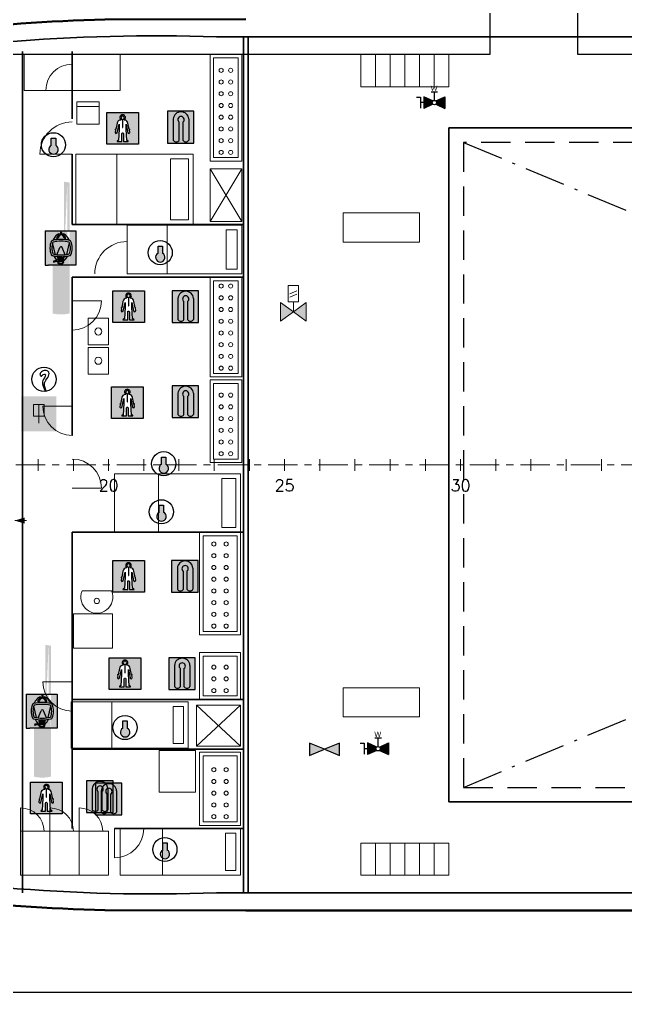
# Model space of a CAD drawing. Header units: millimetres. Extents: x -8500 to 134500, y -68500 to 34500.
# Drawn here: x 10481 to 20812, y -36000 to -19403 of the extents above; entities that cross this region are included whole.
import ezdxf
from ezdxf.enums import TextEntityAlignment as Align

# ---------------------------------------------------------------- set-up
doc = ezdxf.new("R2010")
doc.units = ezdxf.units.MM
for name, pattern in [('CENTER_S', [860, 500, -120, 120, -120]), ('DASHDOT_S', [1150, 700, -200, 50, -200]), ('DASHED_S', [750, 500, -250])]:
    doc.linetypes.add(name, pattern=pattern)
for name, color, linetype, lineweight in [('CENTER', 1, 'CENTER_S', 18), ('DASHDOT', 8, 'DASHDOT_S', 25), ('DASHED', 8, 'DASHED_S', 25), ('DETAIL', 9, 'Continuous', 13), ('DOOR', 4, 'Continuous', 18), ('FRAMES', 7, 'Continuous', 18), ('HULL', 7, 'Continuous', 50), ('STAIR', 6, 'Continuous', 18), ('STRUCT', 7, 'Continuous', 35), ('SYM-FF', 1, 'Continuous', 18), ('SYM-LSA', 3, 'Continuous', 18)]:
    doc.layers.add(name, color=color, linetype=linetype, lineweight=lineweight)
for name, color, linetype in [('dotted', 140, 'Continuous'), ('FIRE LINE', 1, 'Continuous'), ('HATCH', 1, 'Continuous'), ('INER2', 151, 'Continuous'), ('out line', 230, 'Continuous'), ('SYMBOL', 31, 'Continuous'), ('VENT', 210, 'Continuous')]:
    doc.layers.add(name, color=color, linetype=linetype)
doc.styles.add('ARIAL', font='arial.ttf')
doc.styles.add('ROMANS', font='romans.shx')
picture_1 = doc.add_image_def('image1.png', size_in_pixel=(1175, 900))
picture_2 = doc.add_image_def('image2.png', size_in_pixel=(975, 900))
picture_3 = doc.add_image_def('image6.png', size_in_pixel=(4825, 900))

# ---------------------------------------------------------------- blocks, each defined once
blk = doc.blocks.new('FPR-ISOLATING VALVE')
at = {"layer": 'HATCH'}
h = blk.add_hatch(color=256, dxfattribs=at)
h.paths.add_polyline_path([(-0.0008242732792496099, 4.547473508864641e-12), (-0.2817112157435986, 0.11674139412389195), (-0.2817112157435986, -0.1167413941157065)])
h.paths.add_polyline_path([(0.2815098262799438, -0.1167413941157065), (0.2815098262799438, 0.11674139412389195), (-0.0008242732792496099, 4.547473508864641e-12)])
at = {"layer": 'dotted', "color": 6}
for p, q in [((-0.28150982627857957, 0.11674139411752549), (-0.28150982627857957, -0.11674139412389195)), ((-0.000622883812411601, -5.4569682106375694e-12), (-0.28150982627857957, 0.11674139411752549)), ((0.28171121574314384, 0.116741394114797), (-0.000622883812411601, -5.4569682106375694e-12)), ((0.28171121574314384, -0.11674139412389195), (0.28171121574314384, 0.116741394114797)), ((-0.28150982627857957, -0.11674139412389195), (-0.000622883812411601, -5.4569682106375694e-12)), ((-0.000622883812411601, -5.4569682106375694e-12), (0.28171121574314384, -0.11674139412389195))]:
    blk.add_line(p, q, dxfattribs=at)
blk = doc.blocks.new('hyd')
at = {"layer": 'FIRE LINE'}
for color, points in [(1, [(1942.4941264520626, -4114.805223884486), (1942.1215816313452, -4114.633413371204), (1942.1215816313452, -4115.110807162349), (1942.4941264520626, -4114.938996649067, -0.21944488485711), (1942.46328552572, -4114.872110266777, -0.21944488485711)]), (80, [(1942.6083456346882, -4114.805223884486, -0.21944488485711), (1942.6391865610308, -4114.872110266777, -0.21944488485711), (1942.6083456346882, -4114.938996649067), (1942.980890455406, -4115.110807162349), (1942.980890455406, -4114.633413371204)])]:
    blk.add_hatch(color=color, dxfattribs=at).paths.add_polyline_path(points)
at = {"layer": 'dotted', "color": 6}
for p, q in [((1941.8158699973133, -4114.645778329085), (1941.989943849489, -4114.645778329085)), ((1941.989943849489, -4114.645778329085), (1941.989943849489, -4115.098442204468)), ((1942.1220195301576, -4114.633413371204), (1942.1220195301576, -4115.110807162349)), ((1942.494564350875, -4114.805223884486), (1942.1220195301576, -4114.633413371204)), ((1942.4176031565357, -4114.4303997794195), (1942.6857447278403, -4114.4303997794195)), ((1942.5516739421878, -4114.784159749121), (1942.5516739421878, -4114.4303997794195)), ((1942.608783533501, -4114.805223884486), (1942.9813283542185, -4114.633413371204)), ((1942.9813283542185, -4114.633413371204), (1942.9813283542185, -4115.110807162349)), ((1942.1086307871724, -4114.872110266777), (1941.989943849489, -4114.872110266777)), ((1942.494564350875, -4114.938996649067), (1942.1220195301576, -4115.110807162349)), ((1942.608783533501, -4114.938996649067), (1942.9813283542185, -4115.110807162349))]:
    blk.add_line(p, q, dxfattribs=at)
blk.add_circle((1942.5516739421878, -4114.872110266777), 0.08795051765538, dxfattribs=at)
at = {"layer": 'dotted', "color": 6, "style": 'ARIAL'}
blk.add_text('W', height=0.21216298119703, dxfattribs=at).set_placement((1942.4003134924624, -4114.387960273903))
blk = doc.blocks.new('FPR-WATER FIRE HYDRANT')
at = {"layer": 'VENT', "color": 2, "xscale": 0.45989954711139, "yscale": 0.45989954711139}
blk.add_blockref('hyd', (-893.3082360707331, 1892.371378048837), dxfattribs=at)
blk = doc.blocks.new('ES')
at = {"layer": 'INER2'}
h = blk.add_hatch(color=80, dxfattribs=at)
h.paths.add_polyline_path([(-2246.8132869839164, -1004.015652249382), (-2247.4613667942763, -1004.015652249382), (-2247.4613667942763, -1004.11021642055, -0.74587843385225), (-2247.40022800027, -1004.3232297269955), (-2247.3805776743275, -1004.3232297269955, -0.3963028580584), (-2247.251636437758, -1004.4567811892465), (-2247.1970118179283, -1004.7164246281752), (-2247.1732636601455, -1004.6979608155606), (-2247.1732636601455, -1004.7164246281753), (-2247.1811797166515, -1004.7428015027232), (-2247.1699807873765, -1004.8256422713201, -0.21397488306622), (-2247.177677302809, -1004.8516978448869), (-2247.1996505034303, -1004.8773235642112), (-2247.2390756870955, -1004.8586555330896, -0.17313174586296), (-2247.2548632000753, -1004.8428776606044), (-2247.323565897854, -1004.4974965698581), (-2247.323565897854, -1004.6926854423755), (-2247.2935978845176, -1005.1674691885501), (-2247.2661041610095, -1005.1674691885501, -0.4142135623731), (-2247.2329081473094, -1005.2006652022501), (-2247.2329081473094, -1005.2043968094683), (-2247.4281707805762, -1005.2043968094683), (-2247.4281707805762, -1004.878867325867, 0.41421356237306), (-2247.4613667942763, -1004.8456713121669), (-2247.4613667942763, -1005.3118118701013), (-2246.8132869839164, -1005.3118118701013)])
h.paths.add_polyline_path([(-2247.544369686406, -1004.3232297269955), (-2247.5247193604637, -1004.3232297269955, -0.7533561328392), (-2247.4613667942763, -1004.11021642055), (-2247.4613667942763, -1004.015652249382), (-2248.109446604636, -1004.015652249382), (-2248.109446604636, -1005.3118118701013), (-2247.4613667942763, -1005.3118118701013), (-2247.4613667942763, -1004.8457452103199, 0.43389836650549), (-2247.4967765801575, -1004.878867325867), (-2247.4967765801575, -1005.2043968094683), (-2247.6920392134243, -1005.2043968094683), (-2247.6920392134243, -1005.2006652022502, -0.41421356237453), (-2247.6588431997243, -1005.1674691885501), (-2247.631349476216, -1005.1674691885501), (-2247.6013814628795, -1004.6926854423754), (-2247.6013814628795, -1004.4974965698582), (-2247.686052532211, -1004.8535843784114), (-2247.7361875332786, -1004.8773235642112), (-2247.7678517417, -1004.8403959389817), (-2247.7546583200574, -1004.7428015027232), (-2247.7625743765634, -1004.7164246281753), (-2247.7625743765634, -1004.6979608155606), (-2247.7388262187806, -1004.7164246281752), (-2247.690321892294, -1004.4567811892465, -0.37187490644706)])
h.paths.add_polyline_path([(-2247.4613667942763, -1004.1546057987315, 0.96127593022853), (-2247.469194435545, -1004.2967144939998), (-2247.469194435545, -1004.6320186270351), (-2247.4613667942763, -1004.6320186270351)])
h.paths.add_polyline_path([(-2247.4613667942763, -1004.1546057987315), (-2247.4613667942763, -1004.6320186270351), (-2247.455752925189, -1004.6320186270351), (-2247.455752925189, -1004.2967144939998, 0.94643379716991)])
at = {"layer": 'dotted', "color": 6}
blk.add_line((-2247.690278011354, -1005.203320252697), (-2247.4950153780874, -1005.203320252697), dxfattribs=at)
blk.add_lwpolyline([(-2248.107685402566, -1005.31073531333), (-2248.107685402566, -1004.0145756926107), (-2246.8115257818463, -1004.0145756926107), (-2246.8115257818463, -1005.31073531333)], close=True, dxfattribs=at)
for points in [[(-2247.19788930136, -1004.8762470074399), (-2247.175916100739, -1004.8506212881158, 0.21397488306644), (-2247.1682195853064, -1004.8245657145488), (-2247.1794185145814, -1004.7417249459519), (-2247.1715024580753, -1004.7153480714039), (-2247.1715024580753, -1004.6968842587893), (-2247.195250615858, -1004.7153480714039), (-2247.249875235688, -1004.4557046324752, 0.39630285805848), (-2247.3788164722578, -1004.3221531702242), (-2247.3984667982, -1004.3221531702242, 3.42222312236389), (-2247.5229581583935, -1004.3221531702242), (-2247.542608484336, -1004.3221531702242, 0.37187490644685), (-2247.6885606902238, -1004.4557046324752), (-2247.7370650167104, -1004.7153480714039), (-2247.7608131744933, -1004.6968842587893), (-2247.7608131744933, -1004.7153480714039), (-2247.7528971179872, -1004.7417249459519), (-2247.7660905396297, -1004.8393193822105), (-2247.7344263312084, -1004.8762470074399), (-2247.6842913301407, -1004.8525078216401), (-2247.5996202608094, -1004.4964200130869), (-2247.5996202608094, -1004.6916088856041), (-2247.629588274146, -1005.1663926317788), (-2247.657081997654, -1005.1663926317788, 0.4142135623731), (-2247.690278011354, -1005.1995886454788), (-2247.690278011354, -1005.203320252697), (-2247.4950153780874, -1005.203320252697), (-2247.4950153780874, -1004.8777907690957, -0.41421356237311), (-2247.4618193643873, -1004.8445947553956), (-2247.459605592206, -1004.8445947553956, -0.41421356237308), (-2247.426409578506, -1004.8777907690957), (-2247.426409578506, -1005.203320252697), (-2247.2311469452393, -1005.203320252697), (-2247.2311469452393, -1005.1995886454788, 0.4142135623731), (-2247.2643429589393, -1005.1663926317788), (-2247.2918366824474, -1005.1663926317788), (-2247.321804695784, -1004.6916088856041), (-2247.321804695784, -1004.4964200130869), (-2247.253101998005, -1004.8418011038331, 0.17313174586298), (-2247.2373144850253, -1004.8575789763183)], [(-2247.4539917231186, -1004.6309420702638), (-2247.4539917231186, -1004.2956379372285, 21.14603103497981), (-2247.467433233475, -1004.2956379372285), (-2247.467433233475, -1004.6309420702638)]]:
    blk.add_lwpolyline(points, format="xyb", close=True, dxfattribs=at)
blk = doc.blocks.new('FPR-IMMERSION SUIT')
at = {"layer": 'dotted', "color": 1, "xscale": 0.45989954711139, "yscale": 0.45989954711139}
blk.add_blockref('ES', (1033.606059751016, 462.044147819528), dxfattribs=at)
blk = doc.blocks.new('RELIEF_VALVE')
at = {"true_color": 0xe1232d}
h = blk.add_hatch(color=7, dxfattribs=at)
h.dxf.hatch_style = 1
h.paths.add_polyline_path([(-220, 30), (0, -130), (-220, -290)])
at = {"true_color": 0x6eb432}
h = blk.add_hatch(color=7, dxfattribs=at)
h.dxf.hatch_style = 1
h.paths.add_polyline_path([(220, 30), (0, -130), (220, -290)])
for p, q in [((-60, 180), (60, 230)), ((-60, 120), (60, 170)), ((0, -130), (0, 40))]:
    blk.add_line(p, q)
for points in [[(-90, 40), (90, 40), (90, 320), (-90, 320)], [(-220, 30), (0, -130), (-220, -290)], [(220, 30), (0, -130), (220, -290)]]:
    blk.add_lwpolyline(points, close=True)
blk = doc.blocks.new('heat detector')
at = {"layer": 'INER2'}
blk.add_hatch(color=242, dxfattribs=at).paths.add_polyline_path([(3383.5605160263844, -6499.3408005368565), (3383.5605160263844, -6499.132738803819), (3383.4313646197957, -6499.132738803819), (3383.4313646197957, -6499.342690502762, 4.00236905426871)])
at = {"layer": 'INER2', "color": 240}
blk.add_lwpolyline([(3383.4313646197957, -6499.342690502762), (3383.4313646197957, -6499.132738803819), (3383.5605160263844, -6499.132738803819), (3383.5605160263844, -6499.3408005368565)], dxfattribs=at)
at = {"layer": 'INER2', "color": 7}
blk.add_circle((3383.4953178791966, -6499.325617347051), 0.35153865267121, dxfattribs=at)
at = {"layer": 'INER2', "color": 240}
blk.add_arc((3383.4977133554025, -6499.462906233059), 0.13730978307247, 118.89491751812581, 62.78186392625075, dxfattribs=at)
blk = doc.blocks.new('FPR-TEMPERATURE DETECTOR')
at = {"layer": 'INER2', "color": 3, "xscale": 0.64519499421843, "yscale": 0.64519499421843}
blk.add_blockref('heat detector', (-2183.0142420571533, 4193.332354107924), dxfattribs=at)
blk = doc.blocks.new('LJ')
at = {"layer": 'dotted'}
blk.add_hatch(color=51, dxfattribs=at).paths.add_polyline_path([(-2247.773030828383, -989.9803595086174), (-2247.773030828383, -990.8477617856424, 0.55707684711611), (-2247.526595430245, -990.8477617856423), (-2247.526595430245, -990.1147350645149, -3.32216852487767), (-2247.383562662109, -990.1147350645149), (-2247.383562662109, -990.8477617856425, 0.5570768471147), (-2247.1371272639713, -990.8477617856424), (-2247.1371272639713, -989.9803595086174, 0.92057036319482)])
at = {"layer": 'out line'}
h = blk.add_hatch(color=80, dxfattribs=at)
h.paths.add_polyline_path([(-2248.0067055316404, -990.9656272401186), (-2246.926420331418, -990.9656272401186), (-2246.926420331418, -989.6672839523537), (-2248.0067055316404, -989.6672839523537)])
h.paths.add_polyline_path([(-2247.1371272639713, -989.9803595086156), (-2247.1371272639713, -990.8477617856428, -0.55707684711471), (-2247.383562662109, -990.8477617856431), (-2247.383562662109, -990.114735064515, 3.3221685248738), (-2247.526595430245, -990.114735064515), (-2247.526595430245, -990.8477617856425, -0.55707684711616), (-2247.773030828383, -990.8477617856428), (-2247.773030828383, -989.9803595086197, -0.92057036319669)])
at = {"layer": 'dotted', "color": 6}
for p, q in [((-2246.9246591293477, -989.6662073955823), (-2248.00494432957, -989.6662073955823)), ((-2248.00494432957, -989.6662073955823), (-2248.00494432957, -990.9645506833472)), ((-2247.771269626313, -989.9792829518461), (-2247.771269626313, -990.8466852288714)), ((-2247.135366061901, -989.9792829518462), (-2247.135366061901, -990.8466852288714)), ((-2246.9246591293477, -990.9645506833472), (-2246.9246591293477, -989.6662073955823)), ((-2247.5248342281748, -990.8466852288714), (-2247.5248342281748, -990.1136585077436)), ((-2247.381801460039, -990.1136585077436), (-2247.381801460039, -990.8466852288714)), ((-2248.00494432957, -990.9645506833472), (-2246.9246591293477, -990.9645506833472))]:
    blk.add_line(p, q, dxfattribs=at)
for centre, radius, start, end in [((-2247.453317844107, -990.0056272770282), 0.31904131280642, 4.736500151010394, 175.26349984898943), ((-2247.453317844107, -990.0056272770282), 0.12955824944799, 303.50445198960375, 236.4955480103963), ((-2247.648051927244, -990.7704130031625), 0.14491395301503, 211.7576655662388, 328.2423344337807), ((-2247.25858376097, -990.7704130031625), 0.14491395301503, 211.7576655662388, 328.2423344337807)]:
    blk.add_arc(centre, radius, start, end, dxfattribs=at)
blk = doc.blocks.new('FPR-LIFE JAKET')
at = {"layer": 'dotted', "color": 51, "xscale": 0.45989954711139, "yscale": 0.45989954711139}
blk.add_blockref('LJ', (1033.6084494521851, 455.4458418716804), dxfattribs=at)
blk = doc.blocks.new('SM')
at = {"layer": 'dotted', "color": 6}
blk.add_circle((1942.5325806361307, -4084.514457032131), 0.49662462791836, dxfattribs=at)
blk.add_spline([(1942.6248208923616, -4085.002440388599), (1942.5568177737118, -4084.662778699081), (1942.6839715451215, -4084.4363982524883), (1942.7304916691023, -4084.228624210491), (1942.6219450761405, -4084.1572988707867), (1942.463778070265, -4084.188309702866), (1942.3645356109432, -4084.3216571799785), (1942.4079543570601, -4084.3836793173814), (1942.4978926826439, -4084.3247584051587), (1942.5816282524506, -4084.303050775381), (1942.575425496625, -4084.380578565452), (1942.4699808260411, -4084.61626221434), (1942.589717488584, -4085.007783902618)], degree=3, dxfattribs=at)
blk = doc.blocks.new('FPR-SMOKE DETECTOR')
at = {"layer": 'VENT', "color": 6, "xscale": 0.45989954711139, "yscale": 0.45989954711139}
blk.add_blockref('SM', (-893.3698540836758, 1878.466348959002), dxfattribs=at)
blk = doc.blocks.new('EEB DEVICE')
h = blk.add_hatch(color=102)
h.paths.add_polyline_path([(-2246.729073188901, -957.2061203680945), (-2247.9937324830275, -957.2061203680945), (-2247.9937324830275, -958.6056598425226), (-2247.8520016584357, -958.6056598425226), (-2246.870804013493, -958.6056598425226), (-2246.729073188901, -958.6056598425226)])
edge = h.paths.add_edge_path()
edge.add_arc((-2247.335767995813, -959.0911182871085), 1.53459243684203, 282.79739040739724, 283.4390336247245, ccw=False)
edge.add_arc((-2246.9938925742294, -957.6603997396229), 0.06359469177158, 283.43903362472395, 336.9607639397708, ccw=False)
edge.add_arc((-2247.5804397467796, -957.9098484192151), 0.70098172441078, 336.96076393977023, 360.0000000000025, ccw=False)
edge.add_arc((-2247.5804397467796, -957.9098484192151), 0.70098172441082, 359.99999999999505, 383.0392360602262, ccw=False)
edge.add_arc((-2246.9938925742294, -958.1592970988073), 0.06359469177156, 23.03923606022596, 76.56096637527571, ccw=False)
edge.add_arc((-2247.335767995813, -956.7285785513216), 1.53459243684211, 76.56096637527628, 80.34324937504033, ccw=False)
edge.add_arc((-2247.555854913477, -958.0243740291675), 0.52452377366613, 24.444299424322367, 51.12238116103026, ccw=False)
edge.add_arc((-2247.240939613617, -958.4149649400691), 0.0227938605005, 51.12238116108472, 129.73854407914072, ccw=False)
at = {"layer": 'SYMBOL'}
h = blk.add_hatch(color=256, dxfattribs=at)
edge = h.paths.add_edge_path()
edge.add_arc((-2247.335767995813, -956.7285785513216), 1.53459243684211, 80.34324937504033, 85.31085845887765, ccw=False)
edge.add_line((-2247.2103156340963, -958.2580345500847), (-2247.217104652558, -958.2986131010559))
h = blk.add_hatch(color=256, dxfattribs=at)
edge = h.paths.add_edge_path()
edge.add_arc((-2247.671365519188, -957.9089930004099), 0.74507444926159, 24.95461004266117, 41.068934580699896)
edge.add_arc((-2247.335767995813, -957.6106975778164), 0.29612364767265, 40.214770035336024, 72.77976646666477)
edge.add_arc((-2247.2528616369996, -957.3432048441417), 0.01607753200519, 72.77976646680227, 239.3660508126637)
edge.add_arc((-2247.3805481030136, -957.558819184461), 0.2345085357527, 300.6339491873037, 346.12015058296214, ccw=False)
edge.add_arc((-2247.1758203891695, -957.5082306019593), 0.02362316050052, 346.12015058294435, 523.1967252545882, ccw=False)
edge.add_arc((-2247.4229306302777, -957.5828529937057), 0.2345085357527, 16.803274745441716, 57.727148515621934)
edge.add_arc((-2247.275961669045, -957.3501270131974), 0.04073909378925, 122.2728514843584, 179.99999999999983, ccw=False)
edge.add_line((-2247.3167007628344, -957.3501270131974), (-2247.3167007628344, -957.2669733978765))
edge.add_arc((-2247.3280745401607, -957.2669733978765), 0.01137377732613, 0, 90.0000000000002)
edge.add_line((-2247.3280745401607, -957.2555996205505), (-2247.3434614514654, -957.2555996205505))
edge.add_arc((-2247.3434614514654, -957.2669733978765), 0.01137377732613, 90.0000000000002, 179.99999999999983)
edge.add_line((-2247.3548352287917, -957.2669733978765), (-2247.3548352287917, -957.3501270131974))
edge.add_arc((-2247.3955743225806, -957.3501270131974), 0.04073909378925, 360.0000000000002, 417.7271485156336, ccw=False)
edge.add_arc((-2247.248605361348, -957.5828529937057), 0.2345085357527, 122.27285148437676, 163.1967252545604)
edge.add_arc((-2247.4957156024566, -957.5082306019593), 0.02362316050052, 16.80327474543543, 193.87984941705508, ccw=False)
edge.add_arc((-2247.2909878886126, -957.558819184461), 0.2345085357527, 193.87984941703792, 239.3660508126964, ccw=False)
edge.add_arc((-2247.418674354626, -957.3432048441417), 0.01607753200519, 300.6339491873363, 467.2202335333135)
edge.add_arc((-2247.335767995813, -957.6106975778164), 0.29612364767265, 107.22023353334137, 139.78522996467353)
edge.add_arc((-2247.0001704724377, -957.9089930004099), 0.74507444926159, 138.93106541930393, 155.0453899573398)
edge.add_arc((-2247.335767995813, -959.0911182871085), 1.53459243684204, 257.2026095926274, 269.99999999999886, ccw=False)
edge.add_arc((-2247.335767995813, -959.0911182871085), 1.53459243684204, 270.0000000000023, 282.79739040737377, ccw=False)
h = blk.add_hatch(color=256, dxfattribs=at)
h.paths.add_polyline_path([(-2247.504467398697, -958.1805210944066, 0.02892559101859), (-2247.335767995813, -958.190288726751, 0.02892559101859), (-2247.167068592929, -958.1805210944066), (-2247.28907074226, -957.8874060460555, 0.66693782754979), (-2247.3824652493663, -957.8874060460555)])
h.paths.add_polyline_path([(-2247.683686753366, -957.7016527789642, 0.08466654534409), (-2247.7191957078444, -957.9098484192151, 0.09898624950584), (-2247.670912190826, -958.1513487384926, 0.0174549215269), (-2247.5708491924847, -958.1712612842623)])
h.paths.add_polyline_path([(-2246.9523402837813, -957.9098484192151, 0.08466654534965), (-2246.987849238256, -957.7016527789478), (-2247.1006867991414, -958.1712612842622, 0.01745492152621), (-2247.0006238008036, -958.1513487384935, 0.09898624950676)])
at = {"layer": 'dotted', "color": 6}
for p, q in [((-2247.9925595030977, -957.20636956467), (-2246.7279002089713, -957.20636956467)), ((-2247.9925595030977, -957.20636956467), (-2247.9925595030977, -958.6059090390982)), ((-2247.353662248862, -957.267222594452), (-2247.353662248862, -957.3503762097729)), ((-2247.3422884715355, -957.255848817126), (-2247.326901560231, -957.255848817126)), ((-2247.3155277829046, -957.267222594452), (-2247.3155277829046, -957.3503762097729)), ((-2246.7279002089713, -957.20636956467), (-2246.7279002089713, -958.6059090390982)), ((-2247.569676212555, -958.1715104808378), (-2247.6825137734363, -957.7019019755397)), ((-2247.0995138192116, -958.1715104808378), (-2246.98667625833, -957.7019019755397)), ((-2247.5032944187674, -958.1807702909821), (-2247.3812922694365, -957.887655242631)), ((-2247.165895612999, -958.1807702909821), (-2247.28789776233, -957.887655242631)), ((-2247.9925595030977, -958.6059090390982), (-2247.850828678506, -958.6059090390982)), ((-2246.869631033563, -958.6059090390982), (-2247.850828678506, -958.6059090390982)), ((-2247.469304593274, -958.2903686579567), (-2247.468972803402, -958.2575254150094)), ((-2247.4690122706293, -958.3248169628489), (-2247.469098136449, -958.3146982396249)), ((-2247.4686462732175, -958.3679473553668), (-2247.4687345955895, -958.3575391435841)), ((-2247.4682533888135, -958.4142462034646), (-2247.4683507968525, -958.4027673054563)), ((-2247.2305131877724, -958.4063868430444), (-2247.2316195314734, -958.4145450558475)), ((-2247.2260712068196, -958.3736315375162), (-2247.224728430022, -958.3637298597157)), ((-2247.221477266895, -958.3311272515277), (-2247.221477266895, -958.3207433004932)), ((-2247.2159316726284, -958.2988622976314), (-2247.2091426541665, -958.2582837466603)), ((-2246.7279002089713, -958.6059090390982), (-2246.869631033563, -958.6059090390982))]:
    blk.add_line(p, q, dxfattribs=at)
for points in [[(-2247.7349926300085, -958.1844348028033, 0.23787273474604), (-2247.6912505159085, -958.2213996227208, 0.05870614899975), (-2247.334595015883, -958.2634201847392, 0.05870614899977), (-2246.977939515858, -958.2213996227208, 0.23787273474606), (-2246.934197401758, -958.1844348028033, 0.10086764364091), (-2246.878285042439, -957.9100976157906, 0.10086764364091), (-2246.934197401758, -957.635760428778, 0.23787273474606), (-2246.977939515858, -957.5987956088604, 0.05870614899977), (-2247.334595015883, -957.556775046842, 0.05870614899975), (-2247.6912505159085, -957.5987956088604, 0.23787273474604), (-2247.7349926300085, -957.635760428778, 0.10086764364091), (-2247.7909049893274, -957.9100976157906, 0.10086764364091)], [(-2247.6697392108963, -958.1515979350681, 0.05789962606533), (-2247.334595015883, -958.1905379233265, 0.05789962606465), (-2246.999450820874, -958.151597935069, 0.09898624950676), (-2246.9511673038514, -957.9100976157906, 0.09898624950661), (-2246.9994508208742, -957.6685972965129, 0.05789962606457), (-2247.334595015883, -957.6296573082548, 0.05789962606219), (-2247.6697392108786, -957.6685972965089, 0.09898624951015), (-2247.7180227279146, -957.9100976157906, 0.09898624950584)]]:
    blk.add_lwpolyline(points, format="xyb", close=True, dxfattribs=at)
for centre, radius, start, end in [((-2247.334595015883, -957.6109467743919), 0.29612364767265, 107.22023353333448, 139.78522996465864), ((-2247.2898149086827, -957.5590683810365), 0.2345085357527, 120.63394918729296, 166.12015058296174), ((-2247.247432381418, -957.5831021902812), 0.2345085357527, 122.27285148438877, 163.1967252545604), ((-2247.4175013746963, -957.3434540407172), 0.01607753200519, 300.6339491873547, 107.2202335333299), ((-2247.394401342651, -957.3503762097729), 0.04073909378925, 302.2728514843886, 0), ((-2247.3422884715355, -957.267222594452), 0.01137377732613, 90.0000000000002, 179.99999999999983), ((-2247.326901560231, -957.267222594452), 0.01137377732613, 0, 90.0000000000002), ((-2247.274788689115, -957.3503762097729), 0.04073909378925, 179.99999999999983, 237.72714851562), ((-2247.421757650348, -957.5831021902812), 0.2345085357527, 16.803274745439428, 57.72714851561162), ((-2247.2516886570697, -957.3434540407172), 0.01607753200519, 72.7797664666705, 239.3660508126454), ((-2247.3793751230837, -957.5590683810365), 0.2345085357527, 13.879849417038079, 59.36605081270742), ((-2247.334595015883, -957.6109467743919), 0.29612364767265, 40.21477003534118, 72.77976646666534), ((-2246.998997492508, -957.9092421969854), 0.74507444926159, 138.93106541928447, 155.04538995734725), ((-2247.4945426225268, -957.5084797985348), 0.02362316050052, 166.12015058294625, 343.19672525456076), ((-2247.1746474092397, -957.5084797985348), 0.02362316050052, 196.80327474543924, 13.879849417053547), ((-2247.670192539258, -957.9092421969854), 0.74507444926159, 24.954610042652575, 41.068934580715364), ((-2247.334595015883, -957.9070918608919), 0.05058078309831, 22.59835573750823, 157.4016442624916), ((-2247.627317488181, -958.4647835562367), 0.02449997281575, 131.40192824861398, 303.6254026579248), ((-2247.6376611967507, -958.4530517178513), 0.00885937375786, 110.23862715191639, 131.40192824869192), ((-2247.5768520189313, -958.6179830168351), 0.18464358662013, 80.87511686921155, 110.2386271518522), ((-2246.9128191488708, -957.908702346358), 0.7865779187941, 204.5094442289836, 218.6736887019063), ((-2247.514496598691, -958.7170292235365), 0.25219729478419, 88.654011356539, 113.17594757758908), ((-2247.5440825737746, -958.4139639394012), 0.02199043887629, 260.8751168692091, 38.673688701906485), ((-2247.507071420044, -958.4010138271886), 0.06390532147655, 268.6540113565388, 318.3835300311665), ((-2247.464060381826, -958.3146554900694), 0.00503793600239, 113.82791748776263, 180.4861908722913), ((-2247.463974516006, -958.3247742132924), 0.00503793600239, 180.48619088407017, 294.7687477360801), ((-2247.463696840967, -958.3574963940289), 0.00503793600239, 118.62739892239179, 180.4861908680096), ((-2247.463608518595, -958.3679046058103), 0.00503793600239, 180.48619088427418, 300.11747888912817), ((-2247.463313042229, -958.4027245559022), 0.00503793600239, 126.72510732721655, 180.48619085776798), ((-2247.463215634191, -958.414203453908), 0.00503793600239, 180.4861908837098, 309.4368405047827), ((-2247.239766633687, -958.4152141366445), 0.0227938605005, 230.26145591672105, 308.87761883867427), ((-2247.237977158209, -958.4136828914909), 0.0064158199075, 230.10025824195134, 352.2771717927957), ((-2247.2310634474197, -958.3729545345932), 0.00503793600239, 237.20632963869906, 352.2771718325062), ((-2247.2355054283717, -958.405709840118), 0.00503793600239, 352.27717179256996, 51.514520365316784), ((-2247.226515202897, -958.3311272515278), 0.00503793600239, 241.55216737955394, 1.8793015680291003e-10), ((-2247.229720670621, -958.3630528567893), 0.00503793600239, 352.2771717929825, 58.48778714854866), ((-2247.5546819335473, -958.024623225743), 0.52452377366613, 308.8776188389292, 335.55570057526757), ((-2247.226515202897, -958.3207433004933), 0.00503793600239, 7.68336403270434e-10, 62.529760892257464)]:
    blk.add_arc(centre, radius, start, end, dxfattribs=at)
blk.add_ellipse((-2247.3513554445008, -958.4991262925437), major_axis=(0.08184887110479, 0), ratio=0.60375179221267, dxfattribs=at)
for points, knots in [([(-2247.2159316726284, -958.2988622976314), (-2247.244545755432, -958.2840304330641), (-2247.272695526469, -958.2760068577212), (-2247.337787454387, -958.2658322813758), (-2247.374642316321, -958.2657186220232), (-2247.4313783309526, -958.2770607839411), (-2247.4503280705912, -958.2823791572309), (-2247.469304593274, -958.2903686579567)], [7.14864430077119, 7.14864430077119, 7.14864430077119, 7.14864430077119, 7.58343697145586, 7.58343697145586, 8.17365301821161, 8.17365301821161, 8.4612407181911, 8.4612407181911, 8.4612407181911, 8.4612407181911]), ([(-2247.232370238771, -958.4017663156368), (-2247.241563923017, -958.3944571323481), (-2247.2512918782195, -958.3885971954603), (-2247.2836891234456, -958.3727118862936), (-2247.3074543146004, -958.3666566870841), (-2247.355770815158, -958.36235710679), (-2247.3797965127374, -958.3639443711338), (-2247.4252784505447, -958.3752615743089), (-2247.446611860113, -958.3839789629357), (-2247.466325609224, -958.3986865812554)], [6.93152986789087, 6.93152986789087, 6.93152986789087, 6.93152986789087, 7.16442922229314, 7.16442922229314, 7.70580598817595, 7.70580598817595, 8.24718275405875, 8.24718275405875, 8.74009693319253, 8.74009693319253, 8.74009693319253, 8.74009693319253]), ([(-2247.227087440736, -958.3587578713955), (-2247.2281258410076, -958.3581212343925), (-2247.2291645059972, -958.3574976682398), (-2247.266791631072, -958.335363949449), (-2247.3038866954785, -958.3269251197876), (-2247.377854973959, -958.3240050020031), (-2247.415636369869, -958.32926084868), (-2247.4570091810547, -958.3483221221268), (-2247.4615635714244, -958.3505923975192), (-2247.4661105748264, -958.3530743257337)], [7.05315911013365, 7.05315911013365, 7.05315911013365, 7.05315911013365, 7.07340281575922, 7.07340281575922, 7.78672988349088, 7.78672988349088, 8.50005695122253, 8.50005695122253, 8.58770933281984, 8.58770933281984, 8.58770933281984, 8.58770933281984]), ([(-2247.224191264407, -958.3162733889664), (-2247.254487115238, -958.300522362708), (-2247.284420092526, -958.2927161895798), (-2247.351210106938, -958.2846742074249), (-2247.3885275826033, -958.2860117037003), (-2247.4397492507137, -958.2997996725771), (-2247.452931596618, -958.3042332643106), (-2247.4660956629536, -958.3100469729668)], [7.14661734868362, 7.14661734868362, 7.14661734868362, 7.14661734868362, 7.6430573184788, 7.6430573184788, 8.27088970049767, 8.27088970049767, 8.48517536990079, 8.48517536990079, 8.48517536990079, 8.48517536990079]), ([(-2247.239933969883, -958.4991262925437), (-2247.239933969883, -958.4866683140498), (-2247.2440709476564, -958.4744775709233), (-2247.257273438636, -958.4545105538443), (-2247.2661428285096, -958.4464953111604), (-2247.299477726083, -958.4253052532085), (-2247.3294325141383, -958.4189729905319), (-2247.388224688469, -958.421640191055), (-2247.4169914900726, -958.4304716745514), (-2247.4498599251046, -958.4588858420283), (-2247.459387012758, -958.4731577323098), (-2247.464674371569, -958.5063028290425), (-2247.459542399819, -958.5236968786371), (-2247.440456117414, -958.5496668324273), (-2247.4271688712474, -958.5590851907848), (-2247.383759686615, -958.57857987365), (-2247.3486140681925, -958.5813759782208), (-2247.2958584444837, -958.5698063522692), (-2247.2761778354043, -958.5608890697604), (-2247.2488923826713, -958.5344784083265), (-2247.239933969883, -958.5174184323723), (-2247.239933969883, -958.4991262925437)], [0, 0, 0, 0, 0.37982492831669, 0.37982492831669, 0.75964985663337, 0.75964985663337, 1.6457965120106, 1.6457965120106, 2.53194316738782, 2.53194316738782, 3.0455773478294, 3.0455773478294, 3.55921152827098, 3.55921152827098, 4.07284570871256, 4.07284570871256, 5.06080872593268, 5.06080872593268, 5.72548562078524, 5.72548562078524, 6.28318530717959, 6.28318530717959, 6.28318530717959, 6.28318530717959]), ([(-2247.2289150660617, -958.3355568627925), (-2247.2620459481827, -958.3176073004364), (-2247.2950536834546, -958.3096802645636), (-2247.3650102906427, -958.3040416327401), (-2247.4028706344643, -958.3072050573677), (-2247.447781326597, -958.3232716645764), (-2247.4548255470504, -958.3261012006025), (-2247.4618638381157, -958.3293486900936)], [7.12334658387744, 7.12334658387744, 7.12334658387744, 7.12334658387744, 7.71232674274819, 7.71232674274819, 8.38334278014906, 8.38334278014906, 8.50712587068313, 8.50712587068313, 8.50712587068313, 8.50712587068313]), ([(-2247.2337920708774, -958.3771895568151), (-2247.2377726092245, -958.3746248972343), (-2247.2417839481327, -958.3722708595608), (-2247.2797842760115, -958.3517405016457), (-2247.3150866700835, -958.3446454218879), (-2247.3858079342467, -958.3442022150248), (-2247.421417029722, -958.3508277203476), (-2247.4574876626684, -958.3702181572877), (-2247.4592858884935, -958.3712213170078), (-2247.461080610068, -958.3722624123279)], [7.02922549007573, 7.02922549007573, 7.02922549007573, 7.02922549007573, 7.11552537508234, 7.11552537508234, 7.84761199420208, 7.84761199420208, 8.57969861332182, 8.57969861332182, 8.61812418574446, 8.61812418574446, 8.61812418574446, 8.61812418574446]), ([(-2247.2420925613405, -958.4186049034931), (-2247.2537286760935, -958.4088756905062), (-2247.2666474338935, -958.4018164214569), (-2247.302945690469, -958.3868656334607), (-2247.3284726818874, -958.3825475645917), (-2247.378422982997, -958.383109188942), (-2247.40355209334, -958.3876338170799), (-2247.4384339573435, -958.4031792222435), (-2247.449743255546, -958.4096456776011), (-2247.4600154000063, -958.4180943792902)], [6.90978182292777, 6.90978182292777, 6.90978182292777, 6.90978182292777, 7.25487135319037, 7.25487135319037, 7.87080130844063, 7.87080130844063, 8.48673126369088, 8.48673126369088, 8.78943462880888, 8.78943462880888, 8.78943462880888, 8.78943462880888]), ([(-2247.2543384128217, -958.4327419239942), (-2247.264794593133, -958.4240491468026), (-2247.2766823088423, -958.4176667853453), (-2247.310469641462, -958.4043375481365), (-2247.3338824440784, -958.4008444220383), (-2247.3805768634556, -958.4023002905785), (-2247.404063265713, -958.4072706047822), (-2247.43761846635, -958.4241052621096), (-2247.449513231364, -958.4324445024163), (-2247.459295340914, -958.4434559804798)], [6.91328637678191, 6.91328637678191, 6.91328637678191, 6.91328637678191, 7.2774577041826, 7.2774577041826, 7.90495642964482, 7.90495642964482, 8.54393675421303, 8.54393675421303, 8.92727416258731, 8.92727416258731, 8.92727416258731, 8.92727416258731])]:
    blk.add_open_spline(points, degree=3, knots=knots, dxfattribs=at)
blk = doc.blocks.new('FPR-EMERGENCY ESCAPE B.DEVICE')
at = {"layer": 'dotted', "color": 51, "xscale": 0.45989954711139, "yscale": 0.45989954711139}
blk.add_blockref('EEB DEVICE', (1033.5602216334091, 440.54054233746047), dxfattribs=at)
blk = doc.blocks.new('MANUAL_CALL_POINT')
at = {"true_color": 0xe1232d}
h = blk.add_hatch(color=7, dxfattribs=at)
h.dxf.hatch_style = 1
h.paths.add_polyline_path([(-300, -300), (300, -300), (300, 300), (-300, 300)])
blk.add_line((0, 160), (0, -160))
blk.add_lwpolyline([(-90, -40), (90, -40), (90, 160), (-90, 160)], close=True)

msp = doc.modelspace()

# ---------------------------------------------------------------- hatches: boundary and pattern name
at = {"layer": 'STAIR'}
h = msp.add_hatch(color=7, dxfattribs=at)
h.dxf.hatch_style = 1
h.paths.add_polyline_path([(10400, -27950), (10571.960568042608, -28003.19363719904), (10571.960568042608, -27896.80636280096)])

# ---------------------------------------------------------------- linework, layer by layer
at = {"layer": 'CENTER'}
msp.add_line((-4200, -27000), (88200, -27000), dxfattribs=at)
at = {"layer": 'DASHDOT'}
for p, q in [((18050, -32500), (44350, -21500)), ((18050, -21500), (44350, -32500))]:
    msp.add_line(p, q, dxfattribs=at)
at = {"layer": 'DASHED'}
for p, q in [((11380, -20615), (11380, -20000)), ((44350, -21500), (18050, -21500)), ((18050, -21500), (18050, -32500)), ((18050, -32500), (44350, -32500))]:
    msp.add_line(p, q, dxfattribs=at)
at = {"layer": 'DETAIL'}
for p, q in [((12200, -20000), (10560, -20000)), ((10560, -20000), (10560, -20615)), ((12200, -20615), (12200, -20000)), ((14270, -20000), (13730, -20000)), ((13730, -20000), (13730, -21820)), ((14210, -20060), (13790, -20060)), ((13790, -20060), (13790, -21760)), ((14210, -21760), (14210, -20060)), ((14270, -21820), (14270, -20000)), ((11380, -20615), (11380, -20165)), ((10560, -20615), (12200, -20615)), ((11840, -20810), (11460, -20810)), ((11460, -20810), (11460, -21190)), ((11460, -20890), (11840, -20890)), ((11840, -21190), (11840, -20810)), ((11460, -21190), (11840, -21190)), ((13440, -21700), (11440, -21700)), ((11440, -21700), (11440, -22900)), ((12140, -22900), (12140, -21700)), ((13440, -22900), (13440, -21700)), ((13360, -21780), (13056, -21780)), ((13056, -21780), (13056, -22820)), ((13360, -22820), (13360, -21780)), ((13730, -21820), (14270, -21820)), ((13790, -21760), (14210, -21760)), ((14270, -21950), (13730, -21950)), ((13730, -21950), (13730, -22850)), ((13730, -22850), (14270, -21950)), ((13730, -21950), (14270, -22850)), ((14270, -22850), (14270, -21950)), ((17300, -22700), (16000, -22700)), ((16000, -22700), (16000, -23200)), ((17300, -23200), (17300, -22700)), ((11440, -22900), (13440, -22900)), ((13056, -22820), (13360, -22820)), ((13730, -22850), (14270, -22850)), ((14270, -22910), (12315, -22910)), ((12315, -22910), (12315, -23740)), ((12999.25, -23740), (12999.25, -22910)), ((14190, -22990), (14004.4, -22990)), ((14004.4, -22990), (14004.4, -23660)), ((14190, -23660), (14190, -22990)), ((14270, -23740), (14270, -22910)), ((16000, -23200), (17300, -23200)), ((14004.4, -23660), (14190, -23660)), ((12315, -23740), (14270, -23740)), ((14270, -23800), (13730, -23800)), ((13730, -23800), (13730, -25500)), ((14210, -23860), (13790, -23860)), ((13790, -23860), (13790, -25440)), ((14210, -25440), (14210, -23860)), ((14270, -25500), (14270, -23800)), ((12000, -24500), (11650, -24500)), ((11650, -24500), (11650, -24950)), ((12000, -24950), (12000, -24500)), ((11650, -24950), (12000, -24950)), ((12000, -25000), (11650, -25000)), ((11650, -25000), (11650, -25450)), ((12000, -25450), (12000, -25000)), ((11650, -25450), (12000, -25450)), ((13730, -25500), (14270, -25500)), ((14270, -25550), (13730, -25550)), ((13730, -25550), (13730, -26960)), ((13790, -25440), (14210, -25440)), ((14270, -26960), (14270, -25550)), ((14210, -25610), (13790, -25610)), ((13790, -25610), (13790, -26900)), ((14210, -26900), (14210, -25610)), ((13730, -26960), (14270, -26960)), ((13790, -26900), (14210, -26900)), ((14250, -27150), (12100, -27150)), ((12100, -27150), (12100, -28150)), ((12852.5, -28150), (12852.5, -27150)), ((14250, -28150), (14250, -27150)), ((14170, -27230), (13930, -27230)), ((13930, -27230), (13930, -28070)), ((14170, -28070), (14170, -27230)), ((12100, -28150), (14250, -28150)), ((14250, -28150), (13550, -28150)), ((13550, -28150), (13550, -29900)), ((14190, -28210), (13610, -28210)), ((13610, -28210), (13610, -29840)), ((13930, -28070), (14170, -28070)), ((14190, -29840), (14190, -28210)), ((14250, -29900), (14250, -28150)), ((11550, -29150), (12050, -29150)), ((12065, -29540), (11400, -29540)), ((11400, -29540), (11400, -30125)), ((12065, -30125), (12065, -29540)), ((13610, -29840), (14190, -29840)), ((13550, -29900), (14250, -29900)), ((11400, -30125), (12065, -30125)), ((14250, -30200), (13550, -30200)), ((13550, -30200), (13550, -31000)), ((14250, -31000), (14250, -30200)), ((14190, -30260), (13610, -30260)), ((13610, -30260), (13610, -30940)), ((14190, -30940), (14190, -30260)), ((17300, -30800), (16000, -30800)), ((16000, -30800), (16000, -31300)), ((17300, -31300), (17300, -30800)), ((13550, -31000), (14250, -31000)), ((13610, -30940), (14190, -30940)), ((13355, -31040), (11360, -31040)), ((11360, -31040), (11360, -31830)), ((12058.25, -31830), (12058.25, -31040)), ((13275, -31120), (13102.2, -31120)), ((13102.2, -31120), (13102.2, -31750)), ((13275, -31750), (13275, -31120)), ((13355, -31830), (13355, -31040)), ((14250, -31100), (13500, -31100)), ((13500, -31100), (13500, -31800)), ((13500, -31800), (14250, -31100)), ((13500, -31100), (14250, -31800)), ((14250, -31800), (14250, -31100)), ((16000, -31300), (17300, -31300)), ((11360, -31830), (13355, -31830)), ((13102.2, -31750), (13275, -31750)), ((13500, -31800), (14250, -31800)), ((13480, -31870), (12860, -31870)), ((12860, -31870), (12860, -32580)), ((13480, -32580), (13480, -31870)), ((14250, -31900), (13550, -31900)), ((13550, -31900), (13550, -33150)), ((14190, -31960), (13610, -31960)), ((13610, -31960), (13610, -33090)), ((14190, -33090), (14190, -31960)), ((14250, -33150), (14250, -31900)), ((12860, -32580), (13480, -32580)), ((10500, -33250), (10500, -32850)), ((11000, -33250), (11000, -32850)), ((11500, -33250), (11500, -32850)), ((13550, -33150), (14250, -33150)), ((13610, -33090), (14190, -33090)), ((11000, -33250), (10500, -33250)), ((10500, -33250), (10500, -34000)), ((11000, -34000), (11000, -33250)), ((11500, -33250), (11000, -33250)), ((11000, -33250), (11000, -34000)), ((11500, -34000), (11500, -33250)), ((12000, -33250), (11500, -33250)), ((11500, -33250), (11500, -34000)), ((12000, -34000), (12000, -33250)), ((14250, -33200), (12200, -33200)), ((12200, -33200), (12200, -34000)), ((12917.5, -34000), (12917.5, -33200)), ((14170, -33280), (13994, -33280)), ((13994, -33280), (13994, -33920)), ((14170, -33920), (14170, -33280)), ((14250, -34000), (14250, -33200)), ((10500, -34000), (11000, -34000)), ((11000, -34000), (11500, -34000)), ((11500, -34000), (12000, -34000)), ((12200, -34000), (14250, -34000)), ((13994, -33920), (14170, -33920))]:
    msp.add_line(p, q, dxfattribs=at)
for centre, radius in [((13919, -20270), 35), ((14081, -20270), 35), ((13919, -20470), 35), ((14081, -20470), 35), ((13919, -20670), 35), ((14081, -20670), 35), ((13919, -20870), 35), ((14081, -20870), 35), ((13919, -21070), 35), ((14081, -21070), 35), ((13919, -21270), 35), ((14081, -21270), 35), ((13919, -21470), 35), ((14081, -21470), 35), ((13919, -21670), 35), ((14081, -21670), 35), ((13919, -23950), 35), ((14081, -23950), 35), ((13919, -24150), 35), ((14081, -24150), 35), ((13919, -24350), 35), ((14081, -24350), 35), ((13919, -24550), 35), ((14081, -24550), 35), ((11825, -24725), 60), ((13919, -24750), 35), ((14081, -24750), 35), ((13919, -24950), 35), ((14081, -24950), 35), ((11825, -25225), 60), ((13919, -25150), 35), ((14081, -25150), 35), ((13919, -25350), 35), ((14081, -25350), 35), ((13919, -25810), 35), ((14081, -25810), 35), ((13919, -26010), 35), ((14081, -26010), 35), ((13919, -26210), 35), ((14081, -26210), 35), ((13919, -26410), 35), ((14081, -26410), 35), ((13919, -26610), 35), ((14081, -26610), 35), ((13919, -26810), 35), ((14081, -26810), 35), ((13795, -28350), 35), ((14005, -28350), 35), ((13795, -28550), 35), ((14005, -28550), 35), ((13795, -28750), 35), ((14005, -28750), 35), ((13795, -28950), 35), ((14005, -28950), 35), ((13795, -29150), 35), ((14005, -29150), 35), ((11800, -29321), 45), ((13795, -29350), 35), ((14005, -29350), 35), ((13795, -29550), 35), ((14005, -29550), 35), ((13795, -29750), 35), ((14005, -29750), 35), ((13795, -30450), 35), ((14005, -30450), 35), ((13795, -30650), 35), ((14005, -30650), 35), ((13795, -30850), 35), ((14005, -30850), 35), ((13795, -32200), 35), ((14005, -32200), 35), ((13795, -32400), 35), ((14005, -32400), 35), ((13795, -32600), 35), ((14005, -32600), 35), ((13795, -32800), 35), ((14005, -32800), 35), ((13795, -33000), 35), ((14005, -33000), 35)]:
    msp.add_circle(centre, radius, dxfattribs=at)
for centre, radius, start, end in [((11380, -20615), 450, 90, 180), ((11800, -29257.763157894737), 272.23684210526307, 156.68141469295406, 23.31858530704596), ((10500, -33250), 400, 0, 90), ((11000, -33250), 400, 0, 90), ((11500, -33250), 400, 0, 90)]:
    msp.add_arc(centre, radius, start, end, dxfattribs=at)
at = {"layer": 'DOOR'}
for p, q in [((11380, -21700), (10830, -21700)), ((12315, -23740), (12315, -23190)), ((11380, -24200), (11880, -24200)), ((11380, -26000), (10880, -26000)), ((11380, -27400), (11880, -27400)), ((11380, -30700), (10880, -30700)), ((12100, -33200), (12100, -33700))]:
    msp.add_line(p, q, dxfattribs=at)
for centre, radius, start, end in [((11380, -21700), 550, 90, 180), ((12315, -23740), 550, 90, 180), ((11380, -24200), 500, 270, 0), ((11380, -26000), 500, 180, 270), ((11380, -27400), 500, 0, 90), ((11380, -30700), 500, 180, 270), ((12100, -33200), 500, 270, 0)]:
    msp.add_arc(centre, radius, start, end, dxfattribs=at)
at = {"layer": 'FRAMES'}
for p, q in [((10800, -27100), (10800, -26900)), ((11400, -27100), (11400, -26900)), ((12000, -27100), (12000, -26900)), ((12600, -27100), (12600, -26900)), ((13200, -27100), (13200, -26900)), ((13800, -27100), (13800, -26900)), ((14400, -27100), (14400, -26900)), ((15000, -27100), (15000, -26900)), ((15600, -27100), (15600, -26900)), ((16200, -27100), (16200, -26900)), ((16800, -27100), (16800, -26900)), ((17400, -27100), (17400, -26900)), ((18000, -27100), (18000, -26900)), ((18600, -27100), (18600, -26900)), ((19200, -27100), (19200, -26900)), ((19800, -27100), (19800, -26900)), ((20400, -27100), (20400, -26900))]:
    msp.add_line(p, q, dxfattribs=at)
at = {"layer": 'HULL'}
for p, q in [((11938.448855846658, -19405.422714616434), (14339.999999999947, -19400)), ((11938.448855846658, -34594.577285383566), (14339.999999999947, -34600)), ((14340, -34600), (70500, -34600))]:
    msp.add_line(p, q, dxfattribs=at)
for centre, start, end in [((12664.334567133368, -49907.12600808361), 91.36327923515141, 102.16666819562907), ((12664.334567133368, -4092.873991916389), 257.8333318043709, 268.6367207648486)]:
    msp.add_arc(centre, 30510.339458428785, start, end, dxfattribs=at)
at = {"layer": 'STAIR'}
for p, q in [((17800, -20000), (16300, -20000)), ((16300, -20000), (16300, -20550)), ((16550, -20550), (16550, -20000)), ((16800, -20550), (16800, -20000)), ((17050, -20550), (17050, -20000)), ((17300, -20550), (17300, -20000)), ((17550, -20550), (17550, -20000)), ((17800, -20550), (17800, -20000)), ((16300, -20550), (17800, -20550)), ((10600, -27950), (10400, -27950)), ((16300, -33450), (17800, -33450)), ((16300, -34000), (16300, -33450)), ((16550, -33450), (16550, -34000)), ((16800, -33450), (16800, -34000)), ((17050, -33450), (17050, -34000)), ((17300, -33450), (17300, -34000)), ((17550, -33450), (17550, -34000)), ((17800, -33450), (17800, -34000)), ((17800, -34000), (16300, -34000))]:
    msp.add_line(p, q, dxfattribs=at)
at = {"layer": 'STRUCT'}
for p, q in [((13839.63345511039, -19700.10847317567), (14339.999999999947, -19700)), ((14300, -19700), (14300, -34300)), ((14340, -19700), (70500, -19700)), ((14380, -19700), (14380, -34300)), ((10530, -19950), (10530, -34300)), ((11380, -21100), (11380, -19950)), ((44600, -21250), (17800, -21250)), ((17800, -21250), (17800, -32750)), ((11380, -21700), (11380, -22900)), ((11380, -22900), (14300, -22900)), ((11380, -23800), (14300, -23800)), ((11380, -23800), (11380, -26500)), ((11380, -28150), (14300, -28150)), ((11380, -28150), (11380, -33200)), ((11380, -31000), (14300, -31000)), ((11380, -31850), (14300, -31850)), ((17800, -32750), (44600, -32750)), ((12100, -33200), (14300, -33200)), ((13839.63345511039, -34299.89152682433), (14339.999999999947, -34300)), ((14340, -34300), (70500, -34300))]:
    msp.add_line(p, q, dxfattribs=at)
for centre, start, end in [((12774.336809891647, -49929.50524119576), 87.98170787345826, 101.7232141681726), ((12774.336809891647, -4070.4947588042414), 258.2767858318274, 272.0182921265417)]:
    msp.add_arc(centre, 30248.16169456745, start, end, dxfattribs=at)

# ---------------------------------------------------------------- block references
at = {"layer": 'SYM-FF', "xscale": 906.54, "yscale": 906.54}
for name, p in [('FPR-WATER FIRE HYDRANT', (17490, -20770)), ('FPR-TEMPERATURE DETECTOR', (11060, -21540)), ('FPR-TEMPERATURE DETECTOR', (12880, -23380)), ('FPR-SMOKE DETECTOR', (10900, -25540)), ('FPR-TEMPERATURE DETECTOR', (12940, -26980)), ('FPR-TEMPERATURE DETECTOR', (12900, -27800)), ('FPR-TEMPERATURE DETECTOR', (12280, -31480)), ('FPR-WATER FIRE HYDRANT', (16530, -31790)), ('FPR-ISOLATING VALVE', (15680, -31850)), ('FPR-TEMPERATURE DETECTOR', (12960, -33560))]:
    msp.add_blockref(name, p, dxfattribs=at)
at = {"layer": 'SYM-FF'}
for name, p in [('RELIEF_VALVE', (15150, -24260)), ('MANUAL_CALL_POINT', (10810, -26130))]:
    msp.add_blockref(name, p, dxfattribs=at)
at = {"layer": 'SYM-LSA', "xscale": 906.54, "yscale": 906.54}
for name, p in [('FPR-IMMERSION SUIT', (12240, -21260)), ('FPR-LIFE JAKET', (13230, -21240)), ('FPR-EMERGENCY ESCAPE B.DEVICE', (11180, -23300)), ('FPR-IMMERSION SUIT', (12340, -24300)), ('FPR-LIFE JAKET', (13310, -24300)), ('FPR-IMMERSION SUIT', (12320, -25940)), ('FPR-LIFE JAKET', (13310, -25920)), ('FPR-IMMERSION SUIT', (12340, -28900)), ('FPR-LIFE JAKET', (13300, -28900)), ('FPR-EMERGENCY ESCAPE B.DEVICE', (10860, -31200)), ('FPR-IMMERSION SUIT', (12280, -30560)), ('FPR-LIFE JAKET', (13250, -30560)), ('FPR-IMMERSION SUIT', (10940, -32680)), ('FPR-LIFE JAKET', (11850, -32660)), ('FPR-LIFE JAKET', (12000, -32700))]:
    msp.add_blockref(name, p, dxfattribs=at)

# ---------------------------------------------------------------- texts
at = {"layer": 'FRAMES', "style": 'ROMANS'}
for s, p in [('20', (12000, -27350)), ('25', (15000, -27350)), ('30', (18000, -27350))]:
    msp.add_text(s, height=200, dxfattribs=at).set_placement(p, align=Align.MIDDLE_CENTER)

# ---------------------------------------------------------------- pictures from other files: only their frames are drawn
at = {"layer": '0-REFERENCE-IMAGE'}
image = msp.add_image(picture_1, insert=(-5000, -20000), size_in_units=(23500, 18000), dxfattribs=dict(at, fade=50))
image = msp.add_image(picture_2, insert=(20000, -20000), size_in_units=(19500, 18000), dxfattribs=dict(at, fade=50))
image = msp.add_image(picture_3, insert=(-4500, -36000), size_in_units=(96500, 18000), dxfattribs=dict(at, fade=50))

doc.saveas('drawing.dxf')
